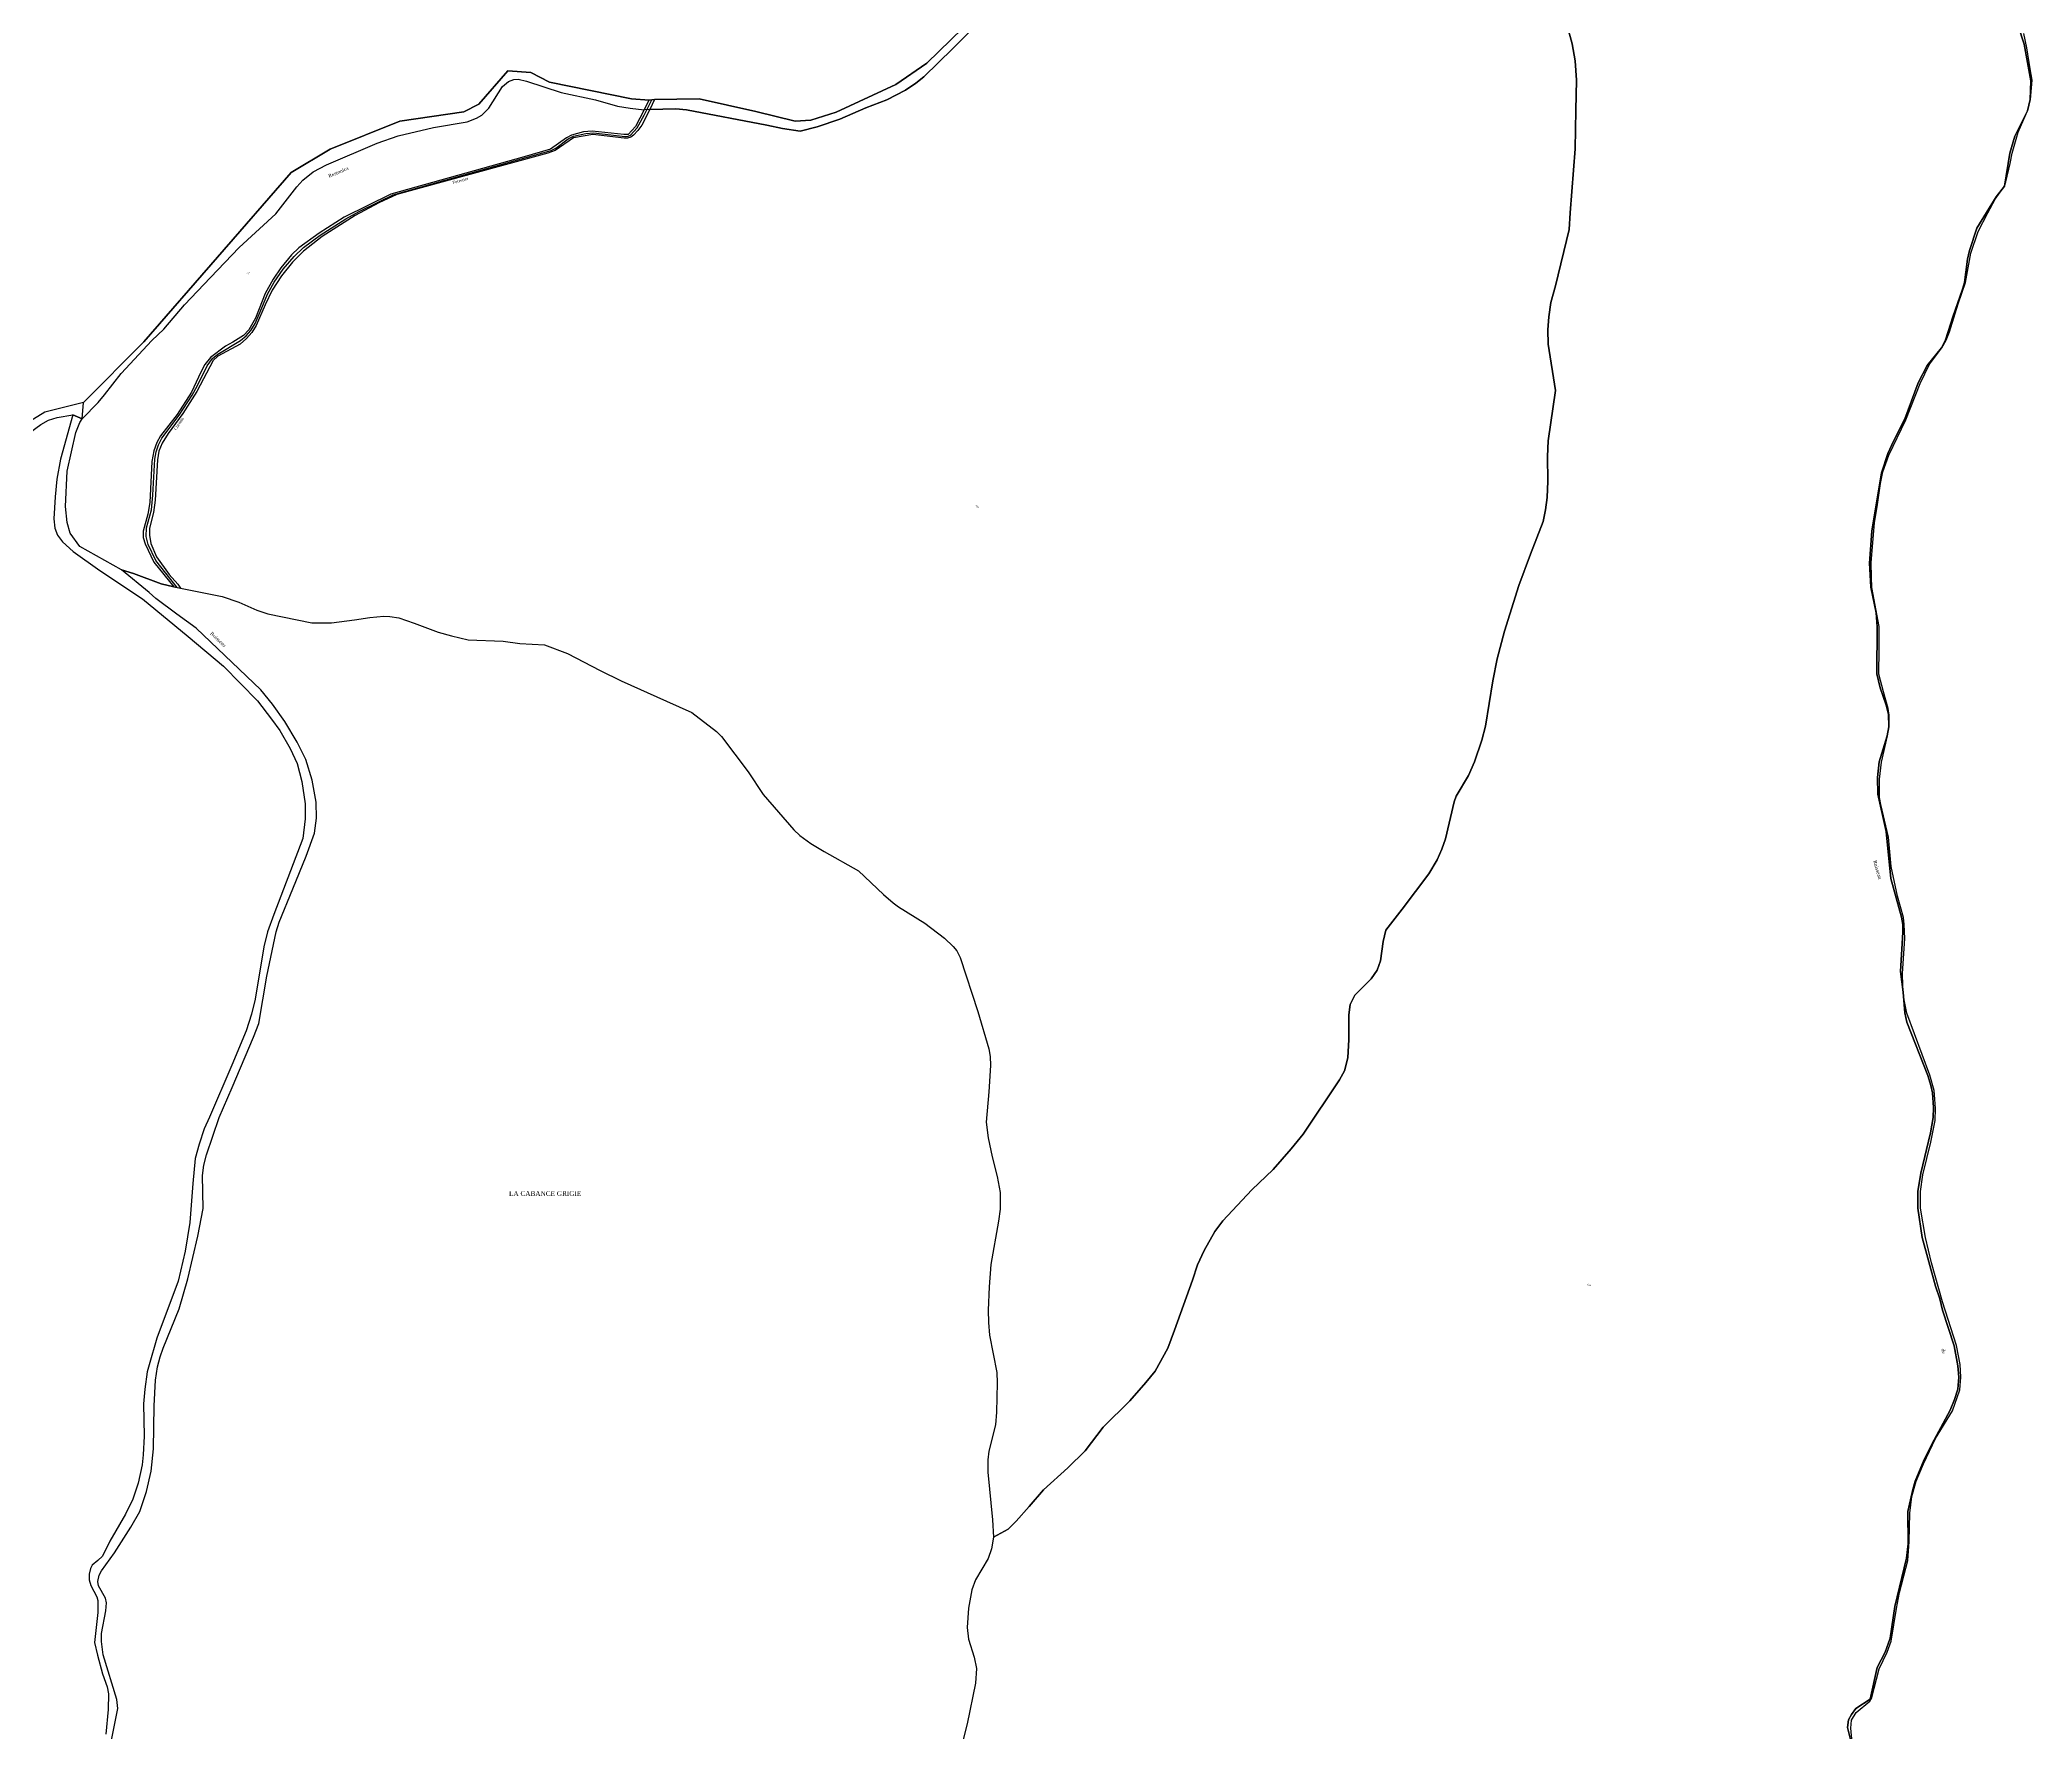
# Model space of a CAD drawing. Extents: x 1197506 to 1206978, y 6141540 to 6151741.
# Drawn here: x 1202084 to 1203767, y 6147242 to 6148672 of the extents above; entities that cross this region are included whole.
import ezdxf

# ---------------------------------------------------------------- set-up
doc = ezdxf.new("R2010")
doc.units = 0
doc.linetypes.add('CONTINU', pattern=[0])
for name, color, linetype in [('1LIEUDIT', 7, 'CONTINU'), ('1PARCELLE', 7, 'CONTINU'), ('1SECTION', 7, 'CONTINU'), ('1SUBDSECT', 7, 'CONTINU'), ('1TRONFLUV', 7, 'CONTINU'), ('1ZONCOMM', 7, 'CONTINU'), ('3LIEUDITTEX', 7, 'CONTINU'), ('3PARCELLETEX', 7, 'CONTINU'), ('3PONT', 7, 'CONTINU'), ('3TRONFLUVTEX', 7, 'CONTINU'), ('3ZONCOMMTEX', 7, 'CONTINU')]:
    doc.layers.add(name, color=color, linetype=linetype)
doc.styles.get("Standard").update_dxf_attribs({"font": 'Times New Roman'})

msp = doc.modelspace()

# ---------------------------------------------------------------- linework, layer by layer
at = {"layer": '1LIEUDIT'}
for points in [[(1202143.85, 6147229.98), (1202150.19, 6147262.43), (1202149.37, 6147270.01), (1202137.98, 6147307.66), (1202136.44, 6147319.05), (1202136.44, 6147325.61), (1202140.21, 6147344.94), (1202140.7, 6147351.58), (1202139.93, 6147355.49), (1202133.92, 6147365.85), (1202133.41, 6147369.72), (1202134.52, 6147374.81), (1202136.38, 6147378.63), (1202147.55, 6147393.74), (1202161.14, 6147415.44), (1202168.71, 6147428.78), (1202174.37, 6147445.5), (1202178.52, 6147462.93), (1202180.45, 6147481.72), (1202180.88, 6147518.12), (1202182.12, 6147539.71), (1202183.85, 6147550.9), (1202186.04, 6147559.47), (1202188.65, 6147566.61), (1202201.93, 6147600.06), (1202209.28, 6147625.21), (1202217.73, 6147661.43), (1202222.2, 6147684.81), (1202221.85, 6147712.72), (1202222.76, 6147721.45), (1202225.05, 6147730), (1202235.72, 6147761.46), (1202246.78, 6147786.81), (1202264.96, 6147829.41), (1202269.27, 6147841.1), (1202276.22, 6147880.88), (1202284.01, 6147918.57), (1202286.43, 6147926.62), (1202297.94, 6147954.67), (1202309.42, 6147982.28), (1202316.23, 6148001.86), (1202318.07, 6148014.57), (1202317.67, 6148028), (1202314.33, 6148046.7), (1202308.91, 6148064.03), (1202301.76, 6148078.73), (1202291.44, 6148096.16), (1202281, 6148110.84), (1202270.9, 6148122.93), (1202240.53, 6148151.78), (1202216.28, 6148174.86), (1202199.96, 6148186.85), (1202182.41, 6148199.9), (1202176.67, 6148205), (1202153.24, 6148224.15), (1202118.17, 6148243.95), (1202110.11, 6148255.13), (1202107.4, 6148264.32), (1202106.02, 6148277.69), (1202107.58, 6148307.65), (1202114.76, 6148340.23), (1202118.05, 6148348.65), (1202120.22, 6148351.87), (1202121.15, 6148365.65), (1202172.2, 6148416.99), (1202296.66, 6148560.02), (1202329.73, 6148579.66), (1202388.32, 6148603.32), (1202442.6, 6148611.06), (1202455.15, 6148617.76), (1202479.51, 6148645.87), (1202498.94, 6148644.32), (1202514.94, 6148636.18), (1202584.02, 6148622.1), (1202599, 6148621.02), (1202603.62, 6148621.71), (1202641.26, 6148622.25), (1202689.2, 6148611.56), (1202722.2, 6148603.3), (1202735.53, 6148604.15), (1202757.09, 6148610.77), (1202807.42, 6148634.27), (1202833.55, 6148652.35), (1202914.54, 6148731.55)], [(1203363.7, 6148723.21), (1203378.57, 6148668.51), (1203380.99, 6148654.3), (1203382.36, 6148637.79), (1203381.73, 6148612.46), (1203381.21, 6148579.82), (1203376.94, 6148525.81), (1203376.19, 6148511.73), (1203364.63, 6148464.17), (1203360.56, 6148450.05), (1203358.75, 6148437.93), (1203357.92, 6148427.08), (1203358.46, 6148414.88), (1203364.53, 6148375.71), (1203358.31, 6148333.2), (1203357.78, 6148319.9), (1203357.91, 6148299.16), (1203357.42, 6148285.27), (1203356.09, 6148274.81), (1203353.96, 6148265.15), (1203343.3, 6148237.39), (1203333.51, 6148211.16), (1203321.41, 6148172.58), (1203315.27, 6148149.11), (1203311.68, 6148130.58), (1203305.45, 6148092.29), (1203302.37, 6148080.3), (1203296.07, 6148062.19), (1203290.94, 6148050.57), (1203280.73, 6148033.04), (1203278.83, 6148028.24), (1203271.51, 6147997.12), (1203268.6, 6147988.36), (1203264.65, 6147979.29), (1203257.6, 6147967.33), (1203235.1, 6147937.49), (1203221.27, 6147919.76), (1203218.93, 6147910.34), (1203216.73, 6147893.93), (1203213.78, 6147886.16), (1203208.96, 6147878.78), (1203194.89, 6147864.86), (1203191.22, 6147857.18), (1203189.87, 6147848.28), (1203190.06, 6147827.62), (1203189.01, 6147812.03), (1203186.19, 6147800.92), (1203182.13, 6147793.44), (1203151.3, 6147747.62), (1203141.27, 6147735), (1203126, 6147717.63), (1203107.97, 6147700.39), (1203083.5, 6147674.39), (1203076.67, 6147665.21), (1203067.71, 6147649.15), (1203062.06, 6147637.23), (1203057.84, 6147624.07), (1203042.79, 6147581.86), (1203037.03, 6147566.67), (1203026.3, 6147547.36), (1203018.54, 6147537.74), (1203005.06, 6147522.36), (1202982.53, 6147500.02), (1202967.19, 6147479.93), (1202952.6, 6147465.75), (1202932.17, 6147447.07), (1202919.88, 6147432.9), (1202909.12, 6147420.52), (1202902.18, 6147413.69), (1202889.82, 6147406.95), (1202888.12, 6147397.15), (1202885.3, 6147389.11), (1202874.56, 6147371.11), (1202871.51, 6147362.6), (1202868.72, 6147347.18), (1202867.53, 6147330.88), (1202868.64, 6147320.92), (1202873.43, 6147305.77), (1202875.38, 6147295.97), (1202874.77, 6147283.68), (1202867.54, 6147249.49), (1202858.28, 6147212.71)], [(1203363.7, 6148723.21), (1203378.57, 6148668.51), (1203380.99, 6148654.3), (1203382.36, 6148637.79), (1203381.73, 6148612.46), (1203381.21, 6148579.82), (1203376.94, 6148525.81), (1203376.19, 6148511.73), (1203364.63, 6148464.17), (1203360.56, 6148450.05), (1203358.75, 6148437.93), (1203357.92, 6148427.08), (1203358.46, 6148414.88), (1203364.53, 6148375.71), (1203358.31, 6148333.2), (1203357.78, 6148319.9), (1203357.91, 6148299.16), (1203357.42, 6148285.27), (1203356.09, 6148274.81), (1203353.96, 6148265.15), (1203343.3, 6148237.39), (1203333.51, 6148211.16), (1203321.41, 6148172.58), (1203315.27, 6148149.11), (1203311.68, 6148130.58), (1203305.45, 6148092.29), (1203302.37, 6148080.3), (1203296.07, 6148062.19), (1203290.94, 6148050.57), (1203280.73, 6148033.04), (1203278.83, 6148028.24), (1203271.51, 6147997.12), (1203268.6, 6147988.36), (1203264.65, 6147979.29), (1203257.6, 6147967.33), (1203235.1, 6147937.49), (1203221.27, 6147919.76), (1203218.93, 6147910.34), (1203216.73, 6147893.93), (1203213.78, 6147886.16), (1203208.96, 6147878.78), (1203194.89, 6147864.86), (1203191.22, 6147857.18), (1203189.87, 6147848.28), (1203190.06, 6147827.62), (1203189.01, 6147812.03), (1203186.19, 6147800.92), (1203182.13, 6147793.44), (1203151.3, 6147747.62), (1203141.27, 6147735), (1203126, 6147717.63), (1203107.97, 6147700.39), (1203083.5, 6147674.39), (1203076.67, 6147665.21), (1203067.71, 6147649.15), (1203062.06, 6147637.23), (1203057.84, 6147624.07), (1203042.79, 6147581.86), (1203037.03, 6147566.67), (1203026.3, 6147547.36), (1203018.54, 6147537.74), (1203005.06, 6147522.36), (1202982.53, 6147500.02), (1202967.19, 6147479.93), (1202952.6, 6147465.75), (1202932.17, 6147447.07), (1202919.88, 6147432.9), (1202909.12, 6147420.52), (1202902.18, 6147413.69), (1202889.82, 6147406.95), (1202888.12, 6147397.15), (1202885.3, 6147389.11), (1202874.56, 6147371.11), (1202871.51, 6147362.6), (1202868.72, 6147347.18), (1202867.53, 6147330.88), (1202868.64, 6147320.92), (1202873.43, 6147305.77), (1202875.38, 6147295.97), (1202874.77, 6147283.68), (1202867.54, 6147249.49), (1202858.28, 6147212.71)], [(1203615.13, 6147233.61), (1203613.92, 6147245.56), (1203614.54, 6147252.55), (1203618.57, 6147258.97), (1203629.92, 6147268.62), (1203631.42, 6147270.72), (1203638, 6147295.89), (1203644.52, 6147309.87), (1203647.91, 6147319.21), (1203652.41, 6147346.75), (1203655.07, 6147360.25), (1203662.04, 6147387.41), (1203663.31, 6147403.52), (1203663.7, 6147427.25), (1203665.61, 6147441.33), (1203669.22, 6147454.37), (1203675.26, 6147469.04), (1203685.47, 6147490.41), (1203699.92, 6147513.81), (1203705.97, 6147531.4), (1203706.73, 6147542.16), (1203706.25, 6147553.04), (1203703.11, 6147569.03), (1203691.38, 6147605.82), (1203682.01, 6147638.92), (1203676.89, 6147660.2), (1203672.7, 6147685.02), (1203672.83, 6147699.02), (1203674.75, 6147713.22), (1203681.56, 6147740.7), (1203685.1, 6147759.04), (1203685.56, 6147769.25), (1203685.03, 6147776.97), (1203684.31, 6147784.27), (1203680.73, 6147797.39), (1203661.37, 6147849.75), (1203658.61, 6147862.42), (1203657.97, 6147872.83), (1203657.64, 6147883.3), (1203659.58, 6147912.91), (1203659.09, 6147924.76), (1203658.41, 6147930.48), (1203653.23, 6147948.64), (1203647.99, 6147973.65), (1203645.81, 6147998.5), (1203639.33, 6148025.89), (1203638.25, 6148031.86), (1203638.21, 6148047.49), (1203639.87, 6148061.7), (1203645.01, 6148083.94), (1203646.17, 6148091.52), (1203646.34, 6148101.37), (1203645.45, 6148107.03), (1203641.52, 6148121.16), (1203637.54, 6148136.22), (1203637.93, 6148157.22), (1203637.93, 6148176.4), (1203631.81, 6148209.41), (1203631.51, 6148218.15), (1203631.19, 6148230.36), (1203633.89, 6148263.94), (1203636.41, 6148279.59), (1203639.12, 6148297.27), (1203640.96, 6148307.04), (1203646.1, 6148321.07), (1203660.3, 6148350.9), (1203672.4, 6148381.78), (1203680.41, 6148397.89), (1203690.81, 6148411.71), (1203694.48, 6148418.18), (1203697.18, 6148425.38), (1203704.48, 6148448.88), (1203710.77, 6148467.1), (1203715.21, 6148491.75), (1203721.44, 6148510.07), (1203729.61, 6148525.94), (1203735.91, 6148537.32), (1203743.62, 6148548.31), (1203744.9, 6148552.03), (1203748.4, 6148567.41), (1203750.09, 6148576.38), (1203755.18, 6148593.9), (1203763.17, 6148611.91), (1203765.62, 6148621.71), (1203767.1, 6148637.86), (1203765.45, 6148647.6), (1203762.55, 6148665.22), (1203759.94, 6148677.25)], [(1202143.85, 6147229.98), (1202150.19, 6147262.43), (1202149.37, 6147270.01), (1202137.98, 6147307.66), (1202136.44, 6147319.05), (1202136.44, 6147325.61), (1202140.21, 6147344.94), (1202140.7, 6147351.58), (1202139.93, 6147355.49), (1202133.92, 6147365.85), (1202133.41, 6147369.72), (1202134.52, 6147374.81), (1202136.38, 6147378.63), (1202147.55, 6147393.74), (1202161.14, 6147415.44), (1202168.71, 6147428.78), (1202174.37, 6147445.5), (1202178.52, 6147462.93), (1202180.45, 6147481.72), (1202180.88, 6147518.12), (1202182.12, 6147539.71), (1202183.85, 6147550.9), (1202186.04, 6147559.47), (1202188.65, 6147566.61), (1202201.93, 6147600.06), (1202209.28, 6147625.21), (1202217.73, 6147661.43), (1202222.2, 6147684.81), (1202221.85, 6147712.72), (1202222.76, 6147721.45), (1202225.05, 6147730), (1202235.72, 6147761.46), (1202246.78, 6147786.81), (1202264.96, 6147829.41), (1202269.27, 6147841.1), (1202276.22, 6147880.88), (1202284.01, 6147918.57), (1202286.43, 6147926.62), (1202297.94, 6147954.67), (1202309.42, 6147982.28), (1202316.23, 6148001.86), (1202318.07, 6148014.57), (1202317.67, 6148028), (1202314.33, 6148046.7), (1202308.91, 6148064.03), (1202301.76, 6148078.73), (1202291.44, 6148096.16), (1202281, 6148110.84), (1202270.9, 6148122.93), (1202240.53, 6148151.78), (1202216.28, 6148174.86), (1202199.96, 6148186.85), (1202182.41, 6148199.9), (1202176.67, 6148205), (1202153.24, 6148224.15), (1202118.17, 6148243.95), (1202110.11, 6148255.13), (1202107.4, 6148264.32), (1202106.02, 6148277.69), (1202107.58, 6148307.65), (1202114.76, 6148340.23), (1202118.05, 6148348.65), (1202120.22, 6148351.87), (1202121.15, 6148365.65), (1202088.65, 6148357.46), (1202069.59, 6148345.58)]]:
    msp.add_lwpolyline(points, dxfattribs=at)
at = {"layer": '1PARCELLE'}
for points in [[(1202881.59, 6148690.92), (1202855.51, 6148664.65), (1202830.88, 6148640.82), (1202824.17, 6148635.45), (1202815.47, 6148629.49), (1202799.85, 6148621.31), (1202782.02, 6148614.66), (1202760.02, 6148605.11), (1202740.85, 6148598.39), (1202726.5, 6148594.82), (1202711.58, 6148597.09), (1202698.39, 6148599.9), (1202630.6, 6148612.73), (1202621.59, 6148613.63), (1202599.51, 6148613.02), (1202592.76, 6148600.05), (1202589.54, 6148595.51), (1202585.76, 6148591.53), (1202583.62, 6148589.87), (1202580.85, 6148589.01), (1202577.88, 6148588.96), (1202551.53, 6148592.16), (1202535.24, 6148589.3), (1202519.5, 6148578.42), (1202513.57, 6148576.24), (1202444.42, 6148557.38), (1202385.83, 6148541.25), (1202370.72, 6148534.16), (1202350.8, 6148523.56), (1202322.81, 6148505.74), (1202307.17, 6148493.6), (1202297.7, 6148484.24), (1202288.52, 6148472.61), (1202280.54, 6148460.42), (1202274.61, 6148448.1), (1202267.2, 6148430.69), (1202263.43, 6148424.63), (1202259.05, 6148419.78), (1202253.56, 6148414.87), (1202234.7, 6148404.64), (1202230.77, 6148401.06), (1202217.05, 6148374.98), (1202205.07, 6148356.24), (1202192.81, 6148339.32), (1202187.59, 6148331.32), (1202185.02, 6148324.6), (1202183.72, 6148317.1), (1202181.8, 6148283.18), (1202180.37, 6148272.61), (1202176.91, 6148259.51), (1202176.88, 6148253.53), (1202178.1, 6148246.63), (1202182.93, 6148235.2), (1202193.67, 6148220.25), (1202201.02, 6148212.08), (1202203.29, 6148208.81), (1202238.24, 6148201.62), (1202252.34, 6148196.93), (1202267.73, 6148190.22), (1202276.81, 6148187.05), (1202314.12, 6148179.38), (1202330.69, 6148179.51), (1202350.18, 6148181.89), (1202363.16, 6148183.95), (1202374.8, 6148185.08), (1202379.85, 6148184.91), (1202387.66, 6148183.62), (1202400.49, 6148179.28), (1202420.92, 6148171.67), (1202432.06, 6148168.47), (1202446.04, 6148165.03), (1202475.7, 6148164.02), (1202489.79, 6148162.14), (1202510.64, 6148160.79), (1202530.12, 6148153.47), (1202557.63, 6148139.3), (1202575.46, 6148130.42), (1202613.55, 6148113.44), (1202634.92, 6148103.61), (1202655.89, 6148087.63), (1202660.02, 6148083.43), (1202682.66, 6148053.54), (1202695.2, 6148034.48), (1202721.33, 6148004.64), (1202726.41, 6147999.84), (1202735.61, 6147993.02), (1202746.91, 6147986.22), (1202775.94, 6147970.03), (1202796.89, 6147949.9), (1202805.11, 6147943.07), (1202809.62, 6147939.59), (1202831.77, 6147925.67), (1202848.5, 6147912.95), (1202855.9, 6147906.18), (1202859, 6147902.35), (1202861.66, 6147896.75), (1202876.61, 6147851.26), (1202885.88, 6147819.71), (1202887.02, 6147812.99), (1202887.39, 6147805.4), (1202885.95, 6147783.27), (1202883.61, 6147757.52), (1202885.4, 6147744.33), (1202888.63, 6147728.3), (1202892.87, 6147711.86), (1202895.46, 6147698.28), (1202895.35, 6147684.05), (1202894.14, 6147673.87), (1202887.6, 6147637.33), (1202886.09, 6147618.56), (1202885.28, 6147598.84), (1202885.51, 6147588.39), (1202886.51, 6147577.84), (1202892.56, 6147546.3), (1202893, 6147537.43), (1202892.49, 6147512.62), (1202891.62, 6147502.08), (1202885.85, 6147479.79), (1202885.05, 6147472.36), (1202885.2, 6147462.09), (1202889.07, 6147421.77), (1202889.82, 6147406.95), (1202889.82, 6147406.95), (1202902.18, 6147413.69), (1202909.12, 6147420.52), (1202919.88, 6147432.9), (1202932.17, 6147447.07), (1202952.6, 6147465.75), (1202967.19, 6147479.93), (1202982.53, 6147500.02), (1203005.06, 6147522.36), (1203018.54, 6147537.74), (1203026.3, 6147547.36), (1203037.03, 6147566.67), (1203042.79, 6147581.86), (1203057.84, 6147624.07), (1203062.06, 6147637.23), (1203067.71, 6147649.15), (1203076.67, 6147665.21), (1203083.5, 6147674.39), (1203107.97, 6147700.39), (1203126, 6147717.63), (1203141.27, 6147735), (1203151.3, 6147747.62), (1203182.13, 6147793.44), (1203186.19, 6147800.92), (1203189.01, 6147812.03), (1203190.06, 6147827.62), (1203189.87, 6147848.28), (1203191.22, 6147857.18), (1203194.89, 6147864.86), (1203208.96, 6147878.78), (1203213.78, 6147886.16), (1203216.73, 6147893.93), (1203218.93, 6147910.34), (1203221.27, 6147919.76), (1203235.1, 6147937.49), (1203257.6, 6147967.33), (1203264.65, 6147979.29), (1203268.6, 6147988.36), (1203271.51, 6147997.12), (1203278.83, 6148028.24), (1203280.73, 6148033.04), (1203290.94, 6148050.57), (1203296.07, 6148062.19), (1203302.37, 6148080.3), (1203305.45, 6148092.29), (1203311.68, 6148130.58), (1203315.27, 6148149.11), (1203321.41, 6148172.58), (1203333.51, 6148211.16), (1203343.3, 6148237.39), (1203353.96, 6148265.15), (1203356.09, 6148274.81), (1203357.42, 6148285.27), (1203357.91, 6148299.16), (1203357.78, 6148319.9), (1203358.31, 6148333.2), (1203364.53, 6148375.71), (1203358.46, 6148414.88), (1203357.92, 6148427.08), (1203358.75, 6148437.93), (1203360.56, 6148450.05), (1203364.63, 6148464.17), (1203376.19, 6148511.73), (1203376.94, 6148525.81), (1203381.21, 6148579.82), (1203381.73, 6148612.46), (1203382.36, 6148637.79), (1203380.99, 6148654.3), (1203378.57, 6148668.51), (1203363.7, 6148723.21)], [(1203363.7, 6148723.21), (1203378.57, 6148668.51), (1203380.99, 6148654.3), (1203382.36, 6148637.79), (1203381.73, 6148612.46), (1203381.21, 6148579.82), (1203376.94, 6148525.81), (1203376.19, 6148511.73), (1203364.63, 6148464.17), (1203360.56, 6148450.05), (1203358.75, 6148437.93), (1203357.92, 6148427.08), (1203358.46, 6148414.88), (1203364.53, 6148375.71), (1203358.31, 6148333.2), (1203357.78, 6148319.9), (1203357.91, 6148299.16), (1203357.42, 6148285.27), (1203356.09, 6148274.81), (1203353.96, 6148265.15), (1203343.3, 6148237.39), (1203333.51, 6148211.16), (1203321.41, 6148172.58), (1203315.27, 6148149.11), (1203311.68, 6148130.58), (1203305.45, 6148092.29), (1203302.37, 6148080.3), (1203296.07, 6148062.19), (1203290.94, 6148050.57), (1203280.73, 6148033.04), (1203278.83, 6148028.24), (1203271.51, 6147997.12), (1203268.6, 6147988.36), (1203264.65, 6147979.29), (1203257.6, 6147967.33), (1203235.1, 6147937.49), (1203221.27, 6147919.76), (1203218.93, 6147910.34), (1203216.73, 6147893.93), (1203213.78, 6147886.16), (1203208.96, 6147878.78), (1203194.89, 6147864.86), (1203191.22, 6147857.18), (1203189.87, 6147848.28), (1203190.06, 6147827.62), (1203189.01, 6147812.03), (1203186.19, 6147800.92), (1203182.13, 6147793.44), (1203151.3, 6147747.62), (1203141.27, 6147735), (1203126, 6147717.63), (1203107.97, 6147700.39), (1203083.5, 6147674.39), (1203076.67, 6147665.21), (1203067.71, 6147649.15), (1203062.06, 6147637.23), (1203057.84, 6147624.07), (1203042.79, 6147581.86), (1203037.03, 6147566.67), (1203026.3, 6147547.36), (1203018.54, 6147537.74), (1203005.06, 6147522.36), (1202982.53, 6147500.02), (1202967.19, 6147479.93), (1202952.6, 6147465.75), (1202932.17, 6147447.07), (1202919.88, 6147432.9), (1202909.12, 6147420.52), (1202902.18, 6147413.69), (1202889.82, 6147406.95), (1202888.12, 6147397.15), (1202885.3, 6147389.11), (1202874.56, 6147371.11), (1202871.51, 6147362.6), (1202868.72, 6147347.18), (1202867.53, 6147330.88), (1202868.64, 6147320.92), (1202873.43, 6147305.77), (1202875.38, 6147295.97), (1202874.77, 6147283.68), (1202867.54, 6147249.49), (1202858.28, 6147212.71)], [(1203614.1, 6147233.79), (1203611.18, 6147246.33), (1203611.96, 6147252.82), (1203614.38, 6147257.19), (1203618.27, 6147262.35), (1203630.37, 6147270.18), (1203636.25, 6147296.93), (1203642.93, 6147309.9), (1203647.12, 6147321.66), (1203651.13, 6147348.55), (1203661, 6147389.19), (1203662.38, 6147401.5), (1203661.97, 6147428.83), (1203666.22, 6147447.32), (1203668.36, 6147454.5), (1203675.76, 6147472.62), (1203682.25, 6147485.56), (1203697.95, 6147514.4), (1203701.62, 6147523.38), (1203704.28, 6147532.02), (1203705.07, 6147542.15), (1203704.41, 6147551.84), (1203701.1, 6147568.83), (1203691.42, 6147598.91), (1203689.19, 6147608.34), (1203685.59, 6147619.1), (1203674.07, 6147660.08), (1203670.58, 6147684.87), (1203670.43, 6147699.06), (1203672.95, 6147714.47), (1203681.25, 6147748.64), (1203683.36, 6147761.62), (1203683.82, 6147770.17), (1203682.98, 6147782.3), (1203681.55, 6147788.66), (1203678.95, 6147796.96), (1203661.27, 6147842.2), (1203659.49, 6147849.89), (1203658.09, 6147867.35), (1203655.93, 6147884.99), (1203657.81, 6147918.25), (1203657.77, 6147924.59), (1203656.83, 6147930.81), (1203647.66, 6147963.36), (1203643.88, 6148003.18), (1203636.72, 6148034.69), (1203636.56, 6148048.91), (1203637.83, 6148062.01), (1203644.63, 6148083.88), (1203646.03, 6148091.53), (1203645.79, 6148102.31), (1203643.88, 6148110.04), (1203638.61, 6148124.61), (1203635.82, 6148136.52), (1203636.13, 6148176.04), (1203635.26, 6148188.05), (1203630.71, 6148209.62), (1203629.63, 6148229.9), (1203631.79, 6148256.83), (1203639.9, 6148306.34), (1203645.14, 6148322.54), (1203649.92, 6148332.9), (1203659.61, 6148351.87), (1203670.96, 6148382.33), (1203678.5, 6148396.95), (1203690.5, 6148411.91), (1203693.88, 6148418.54), (1203700.4, 6148438.78), (1203708.41, 6148461.37), (1203709.9, 6148466.97), (1203712.56, 6148486.62), (1203714.17, 6148493.97), (1203720.51, 6148512.99), (1203736.84, 6148539.3), (1203743.61, 6148548.51), (1203748.31, 6148576.39), (1203752.58, 6148590.48), (1203763.1, 6148612.04), (1203765.31, 6148621.63), (1203766.04, 6148637.34), (1203760.48, 6148668.4), (1203755.15, 6148683.8)], [(1202066.08, 6148332.93), (1202085.24, 6148347.14), (1202091.7, 6148350.62), (1202099.04, 6148352.84), (1202112.2, 6148355.15), (1202101.84, 6148317.7), (1202098.86, 6148300.78), (1202097.23, 6148285.9), (1202096.29, 6148267.45), (1202097.18, 6148259.56), (1202099.4, 6148253.57), (1202103.42, 6148247.83), (1202112.56, 6148239.86), (1202135.08, 6148223.72), (1202170.96, 6148199.68), (1202209.73, 6148167.84), (1202239.57, 6148142.98), (1202268.14, 6148113.59), (1202280.17, 6148098.17), (1202286.95, 6148088.39), (1202295.91, 6148073.25), (1202301.71, 6148060.61), (1202305.66, 6148045.52), (1202308.37, 6148026.53), (1202308.4, 6148013.78), (1202306.46, 6147997.42), (1202296.2, 6147969.93), (1202282.03, 6147933.11), (1202276.64, 6147918.4), (1202273.58, 6147905.73), (1202266.23, 6147861.62), (1202263.28, 6147848.9), (1202258.66, 6147834.74), (1202246.51, 6147805.74), (1202227.61, 6147762), (1202223.29, 6147752.14), (1202218.84, 6147738.94), (1202215.62, 6147726.91), (1202213.61, 6147705.7), (1202211.07, 6147672.91), (1202207.04, 6147648.77), (1202201.35, 6147623.33), (1202183.28, 6147575.3), (1202176.62, 6147552.61), (1202175.12, 6147546.6), (1202172.96, 6147532.13), (1202171.91, 6147519.68), (1202172.5, 6147492.45), (1202171.69, 6147476.57), (1202170.94, 6147468.13), (1202167.48, 6147452.8), (1202162.93, 6147439.03), (1202156.8, 6147426.44), (1202143.62, 6147403.78), (1202137.35, 6147391.13), (1202133.43, 6147387.47), (1202128.58, 6147383.4), (1202127.03, 6147380.69), (1202125.95, 6147375.76), (1202125.98, 6147370.99), (1202127.42, 6147366.13), (1202132.63, 6147356.77), (1202133.4, 6147353.51), (1202133.24, 6147343.44), (1202130.68, 6147318.04), (1202133.08, 6147307.34), (1202137.44, 6147291.58), (1202141.25, 6147280.54), (1202142.42, 6147274.64), (1202142.15, 6147261.58), (1202140.03, 6147240.63)], [(1202143.85, 6147229.98), (1202150.19, 6147262.43), (1202149.37, 6147270.01), (1202137.98, 6147307.66), (1202136.44, 6147319.05), (1202136.44, 6147325.61), (1202140.21, 6147344.94), (1202140.7, 6147351.58), (1202139.93, 6147355.49), (1202133.92, 6147365.85), (1202133.41, 6147369.72), (1202134.52, 6147374.81), (1202136.38, 6147378.63), (1202147.55, 6147393.74), (1202161.14, 6147415.44), (1202168.71, 6147428.78), (1202174.37, 6147445.5), (1202178.52, 6147462.93), (1202180.45, 6147481.72), (1202180.88, 6147518.12), (1202182.12, 6147539.71), (1202183.85, 6147550.9), (1202186.04, 6147559.47), (1202188.65, 6147566.61), (1202201.93, 6147600.06), (1202209.28, 6147625.21), (1202217.73, 6147661.43), (1202222.2, 6147684.81), (1202221.85, 6147712.72), (1202222.76, 6147721.45), (1202225.05, 6147730), (1202235.72, 6147761.46), (1202246.78, 6147786.81), (1202264.96, 6147829.41), (1202269.27, 6147841.1), (1202276.22, 6147880.88), (1202284.01, 6147918.57), (1202286.43, 6147926.62), (1202297.94, 6147954.67), (1202309.42, 6147982.28), (1202316.23, 6148001.86), (1202318.07, 6148014.57), (1202317.67, 6148028), (1202314.33, 6148046.7), (1202308.91, 6148064.03), (1202301.76, 6148078.73), (1202291.44, 6148096.16), (1202281, 6148110.84), (1202270.9, 6148122.93), (1202240.53, 6148151.78), (1202216.28, 6148174.86), (1202199.96, 6148186.85), (1202182.41, 6148199.9), (1202176.67, 6148205), (1202153.24, 6148224.15), (1202163.4, 6148221.04), (1202186.92, 6148212.39), (1202197.63, 6148209.84), (1202203.29, 6148208.81), (1202238.24, 6148201.62), (1202252.34, 6148196.93), (1202267.73, 6148190.22), (1202276.81, 6148187.05), (1202314.12, 6148179.38), (1202330.69, 6148179.51), (1202350.18, 6148181.89), (1202363.16, 6148183.95), (1202374.8, 6148185.08), (1202379.85, 6148184.91), (1202387.66, 6148183.62), (1202400.49, 6148179.28), (1202420.92, 6148171.67), (1202432.06, 6148168.47), (1202446.04, 6148165.03), (1202475.7, 6148164.02), (1202489.79, 6148162.14), (1202510.64, 6148160.79), (1202530.12, 6148153.47), (1202557.63, 6148139.3), (1202575.46, 6148130.42), (1202613.55, 6148113.44), (1202634.92, 6148103.61), (1202655.89, 6148087.63), (1202660.02, 6148083.43), (1202682.66, 6148053.54), (1202695.2, 6148034.48), (1202721.33, 6148004.64), (1202726.41, 6147999.84), (1202735.61, 6147993.02), (1202746.91, 6147986.22), (1202775.94, 6147970.03), (1202796.89, 6147949.9), (1202805.11, 6147943.07), (1202809.62, 6147939.59), (1202831.77, 6147925.67), (1202848.5, 6147912.95), (1202855.9, 6147906.18), (1202859, 6147902.35), (1202861.66, 6147896.75), (1202876.61, 6147851.26), (1202885.88, 6147819.71), (1202887.02, 6147812.99), (1202887.39, 6147805.4), (1202885.95, 6147783.27), (1202883.61, 6147757.52), (1202885.4, 6147744.33), (1202888.63, 6147728.3), (1202892.87, 6147711.86), (1202895.46, 6147698.28), (1202895.35, 6147684.05), (1202894.14, 6147673.87), (1202887.6, 6147637.33), (1202886.09, 6147618.56), (1202885.28, 6147598.84), (1202885.51, 6147588.39), (1202886.51, 6147577.84), (1202892.56, 6147546.3), (1202893, 6147537.43), (1202892.49, 6147512.62), (1202891.62, 6147502.08), (1202885.85, 6147479.79), (1202885.05, 6147472.36), (1202885.2, 6147462.09), (1202889.07, 6147421.77), (1202889.82, 6147406.95), (1202888.12, 6147397.15), (1202885.3, 6147389.11), (1202874.56, 6147371.11), (1202871.51, 6147362.6), (1202868.72, 6147347.18), (1202867.53, 6147330.88), (1202868.64, 6147320.92), (1202873.43, 6147305.77), (1202875.38, 6147295.97), (1202874.77, 6147283.68), (1202867.54, 6147249.49), (1202858.28, 6147212.71)]]:
    msp.add_lwpolyline(points, dxfattribs=at)
msp.add_lwpolyline([(1202197.63, 6148209.84), (1202186.92, 6148212.39), (1202163.4, 6148221.04), (1202153.24, 6148224.15), (1202118.17, 6148243.95), (1202110.11, 6148255.13), (1202107.4, 6148264.32), (1202106.02, 6148277.69), (1202107.58, 6148307.65), (1202114.76, 6148340.23), (1202118.05, 6148348.65), (1202120.22, 6148351.87), (1202133.68, 6148365.51), (1202138.94, 6148372.08), (1202153.02, 6148390.22), (1202178.94, 6148417.95), (1202189.22, 6148427.67), (1202206.47, 6148448.16), (1202228.63, 6148471.12), (1202252.61, 6148496.47), (1202283.79, 6148525.08), (1202301.49, 6148547.91), (1202306.41, 6148553.42), (1202315.28, 6148560.62), (1202326.57, 6148566.5), (1202369.16, 6148584.84), (1202387, 6148590.91), (1202416.9, 6148597.92), (1202445.21, 6148602.78), (1202453.29, 6148605.74), (1202457.7, 6148608.44), (1202463.65, 6148614.28), (1202475.13, 6148632.5), (1202480.3, 6148636.81), (1202484.83, 6148638.61), (1202488.31, 6148638.87), (1202495.42, 6148637.11), (1202524.56, 6148627.52), (1202553.67, 6148621.44), (1202572.33, 6148616.08), (1202582.89, 6148614.16), (1202594.88, 6148612.95), (1202587.42, 6148598.74), (1202581.24, 6148592.01), (1202577.58, 6148591.91), (1202550.92, 6148594.81), (1202543.64, 6148594.42), (1202533.29, 6148591.59), (1202529.31, 6148589.32), (1202515.69, 6148579.69), (1202493.44, 6148573.28), (1202380.86, 6148541.49), (1202341.39, 6148522.29), (1202320.38, 6148508.75), (1202303.03, 6148496.31), (1202297.07, 6148490.35), (1202287.85, 6148479.48), (1202281.45, 6148469.95), (1202274.69, 6148457.81), (1202266.56, 6148437), (1202260.81, 6148427.14), (1202256.26, 6148422.28), (1202247.46, 6148416.69), (1202241.29, 6148413.33), (1202228.44, 6148403.61), (1202223.67, 6148397.64), (1202220.3, 6148391.19), (1202212.59, 6148374.45), (1202200.39, 6148355.39), (1202186.22, 6148337.49), (1202183.2, 6148331.86), (1202180.57, 6148324.76), (1202178.98, 6148315.81), (1202177.35, 6148281.02), (1202175.69, 6148271.25), (1202171.68, 6148256.92), (1202171.6, 6148251.51), (1202173.25, 6148246.22), (1202180.68, 6148230.72), (1202197.63, 6148209.84)], close=True, dxfattribs=at)
at = {"layer": '1SECTION'}
msp.add_lwpolyline([(1202914.54, 6148731.55), (1202833.55, 6148652.35), (1202807.42, 6148634.27), (1202757.09, 6148610.77), (1202735.53, 6148604.15), (1202722.2, 6148603.3), (1202689.2, 6148611.56), (1202641.26, 6148622.25), (1202603.62, 6148621.71), (1202599, 6148621.02), (1202584.02, 6148622.1), (1202514.94, 6148636.18), (1202498.94, 6148644.32), (1202479.51, 6148645.87), (1202455.15, 6148617.76), (1202442.6, 6148611.06), (1202388.32, 6148603.32), (1202329.73, 6148579.66), (1202296.66, 6148560.02), (1202172.2, 6148416.99), (1202121.15, 6148365.65), (1202088.65, 6148357.46), (1202069.59, 6148345.58)], dxfattribs=at)
at = {"layer": '1SUBDSECT'}
for points in [[(1202914.54, 6148731.55), (1202833.55, 6148652.35), (1202807.42, 6148634.27), (1202757.09, 6148610.77), (1202735.53, 6148604.15), (1202722.2, 6148603.3), (1202689.2, 6148611.56), (1202641.26, 6148622.25), (1202603.62, 6148621.71), (1202599, 6148621.02), (1202584.02, 6148622.1), (1202514.94, 6148636.18), (1202498.94, 6148644.32), (1202479.51, 6148645.87), (1202455.15, 6148617.76), (1202442.6, 6148611.06), (1202388.32, 6148603.32), (1202329.73, 6148579.66), (1202296.66, 6148560.02), (1202172.2, 6148416.99), (1202121.15, 6148365.65), (1202088.65, 6148357.46), (1202069.59, 6148345.58)], [(1203615.13, 6147233.61), (1203613.92, 6147245.56), (1203614.54, 6147252.55), (1203618.57, 6147258.97), (1203629.92, 6147268.62), (1203631.42, 6147270.72), (1203638, 6147295.89), (1203644.52, 6147309.87), (1203647.91, 6147319.21), (1203652.41, 6147346.75), (1203655.07, 6147360.25), (1203662.04, 6147387.41), (1203663.31, 6147403.52), (1203663.7, 6147427.25), (1203665.61, 6147441.33), (1203669.22, 6147454.37), (1203675.26, 6147469.04), (1203685.47, 6147490.41), (1203699.92, 6147513.81), (1203705.97, 6147531.4), (1203706.73, 6147542.16), (1203706.25, 6147553.04), (1203703.11, 6147569.03), (1203691.38, 6147605.82), (1203682.01, 6147638.92), (1203676.89, 6147660.2), (1203672.7, 6147685.02), (1203672.83, 6147699.02), (1203674.75, 6147713.22), (1203681.56, 6147740.7), (1203685.1, 6147759.04), (1203685.56, 6147769.25), (1203685.03, 6147776.97), (1203684.31, 6147784.27), (1203680.73, 6147797.39), (1203661.37, 6147849.75), (1203658.61, 6147862.42), (1203657.97, 6147872.83), (1203657.64, 6147883.3), (1203659.58, 6147912.91), (1203659.09, 6147924.76), (1203658.41, 6147930.48), (1203653.23, 6147948.64), (1203647.99, 6147973.65), (1203645.81, 6147998.5), (1203639.33, 6148025.89), (1203638.25, 6148031.86), (1203638.21, 6148047.49), (1203639.87, 6148061.7), (1203645.01, 6148083.94), (1203646.17, 6148091.52), (1203646.34, 6148101.37), (1203645.45, 6148107.03), (1203641.52, 6148121.16), (1203637.54, 6148136.22), (1203637.93, 6148157.22), (1203637.93, 6148176.4), (1203631.81, 6148209.41), (1203631.51, 6148218.15), (1203631.19, 6148230.36), (1203633.89, 6148263.94), (1203636.41, 6148279.59), (1203639.12, 6148297.27), (1203640.96, 6148307.04), (1203646.1, 6148321.07), (1203660.3, 6148350.9), (1203672.4, 6148381.78), (1203680.41, 6148397.89), (1203690.81, 6148411.71), (1203694.48, 6148418.18), (1203697.18, 6148425.38), (1203704.48, 6148448.88), (1203710.77, 6148467.1), (1203715.21, 6148491.75), (1203721.44, 6148510.07), (1203729.61, 6148525.94), (1203735.91, 6148537.32), (1203743.62, 6148548.31), (1203744.9, 6148552.03), (1203748.4, 6148567.41), (1203750.09, 6148576.38), (1203755.18, 6148593.9), (1203763.17, 6148611.91), (1203765.62, 6148621.71), (1203767.1, 6148637.86), (1203765.45, 6148647.6), (1203762.55, 6148665.22), (1203759.94, 6148677.25)]]:
    msp.add_lwpolyline(points, dxfattribs=at)
at = {"layer": '1TRONFLUV'}
for points in [[(1202914.54, 6148731.55), (1202833.55, 6148652.35), (1202807.42, 6148634.27), (1202757.09, 6148610.77), (1202735.53, 6148604.15), (1202722.2, 6148603.3), (1202689.2, 6148611.56), (1202641.26, 6148622.25), (1202603.62, 6148621.71), (1202599.51, 6148613.02), (1202599.51, 6148613.02), (1202621.59, 6148613.63), (1202630.6, 6148612.73), (1202698.39, 6148599.9), (1202711.58, 6148597.09), (1202726.5, 6148594.82), (1202740.85, 6148598.39), (1202760.02, 6148605.11), (1202782.02, 6148614.66), (1202799.85, 6148621.31), (1202815.47, 6148629.49), (1202824.17, 6148635.45), (1202830.88, 6148640.82), (1202855.51, 6148664.65), (1202881.59, 6148690.92)], [(1203755.15, 6148683.8), (1203760.48, 6148668.4), (1203766.04, 6148637.34), (1203765.31, 6148621.63), (1203763.1, 6148612.04), (1203752.58, 6148590.48), (1203748.31, 6148576.39), (1203743.61, 6148548.51), (1203736.84, 6148539.3), (1203720.51, 6148512.99), (1203714.17, 6148493.97), (1203712.56, 6148486.62), (1203709.9, 6148466.97), (1203708.41, 6148461.37), (1203700.4, 6148438.78), (1203693.88, 6148418.54), (1203690.5, 6148411.91), (1203678.5, 6148396.95), (1203670.96, 6148382.33), (1203659.61, 6148351.87), (1203649.92, 6148332.9), (1203645.14, 6148322.54), (1203639.9, 6148306.34), (1203631.79, 6148256.83), (1203629.63, 6148229.9), (1203630.71, 6148209.62), (1203635.26, 6148188.05), (1203636.13, 6148176.04), (1203635.82, 6148136.52), (1203638.61, 6148124.61), (1203643.88, 6148110.04), (1203645.79, 6148102.31), (1203646.03, 6148091.53), (1203644.63, 6148083.88), (1203637.83, 6148062.01), (1203636.56, 6148048.91), (1203636.72, 6148034.69), (1203643.88, 6148003.18), (1203647.66, 6147963.36), (1203656.83, 6147930.81), (1203657.77, 6147924.59), (1203657.81, 6147918.25), (1203655.93, 6147884.99), (1203658.09, 6147867.35), (1203659.49, 6147849.89), (1203661.27, 6147842.2), (1203678.95, 6147796.96), (1203681.55, 6147788.66), (1203682.98, 6147782.3), (1203683.82, 6147770.17), (1203683.36, 6147761.62), (1203681.25, 6147748.64), (1203672.95, 6147714.47), (1203670.43, 6147699.06), (1203670.58, 6147684.87), (1203674.07, 6147660.08), (1203685.59, 6147619.1), (1203689.19, 6147608.34), (1203691.42, 6147598.91), (1203701.1, 6147568.83), (1203704.41, 6147551.84), (1203705.07, 6147542.15), (1203704.28, 6147532.02), (1203701.62, 6147523.38), (1203697.95, 6147514.4), (1203682.25, 6147485.56), (1203675.76, 6147472.62), (1203668.36, 6147454.5), (1203666.22, 6147447.32), (1203661.97, 6147428.83), (1203662.38, 6147401.5), (1203661, 6147389.19), (1203651.13, 6147348.55), (1203647.12, 6147321.66), (1203642.93, 6147309.9), (1203636.25, 6147296.93), (1203630.37, 6147270.18), (1203618.27, 6147262.35), (1203614.38, 6147257.19), (1203611.96, 6147252.82), (1203611.18, 6147246.33), (1203614.1, 6147233.79)], [(1203615.13, 6147233.61), (1203613.92, 6147245.56), (1203614.54, 6147252.55), (1203618.57, 6147258.97), (1203629.92, 6147268.62), (1203631.42, 6147270.72), (1203638, 6147295.89), (1203644.52, 6147309.87), (1203647.91, 6147319.21), (1203652.41, 6147346.75), (1203655.07, 6147360.25), (1203662.04, 6147387.41), (1203663.31, 6147403.52), (1203663.7, 6147427.25), (1203665.61, 6147441.33), (1203669.22, 6147454.37), (1203675.26, 6147469.04), (1203685.47, 6147490.41), (1203699.92, 6147513.81), (1203705.97, 6147531.4), (1203706.73, 6147542.16), (1203706.25, 6147553.04), (1203703.11, 6147569.03), (1203691.38, 6147605.82), (1203682.01, 6147638.92), (1203676.89, 6147660.2), (1203672.7, 6147685.02), (1203672.83, 6147699.02), (1203674.75, 6147713.22), (1203681.56, 6147740.7), (1203685.1, 6147759.04), (1203685.56, 6147769.25), (1203685.03, 6147776.97), (1203684.31, 6147784.27), (1203680.73, 6147797.39), (1203661.37, 6147849.75), (1203658.61, 6147862.42), (1203657.97, 6147872.83), (1203657.64, 6147883.3), (1203659.58, 6147912.91), (1203659.09, 6147924.76), (1203658.41, 6147930.48), (1203653.23, 6147948.64), (1203647.99, 6147973.65), (1203645.81, 6147998.5), (1203639.33, 6148025.89), (1203638.25, 6148031.86), (1203638.21, 6148047.49), (1203639.87, 6148061.7), (1203645.01, 6148083.94), (1203646.17, 6148091.52), (1203646.34, 6148101.37), (1203645.45, 6148107.03), (1203641.52, 6148121.16), (1203637.54, 6148136.22), (1203637.93, 6148157.22), (1203637.93, 6148176.4), (1203631.81, 6148209.41), (1203631.51, 6148218.15), (1203631.19, 6148230.36), (1203633.89, 6148263.94), (1203636.41, 6148279.59), (1203639.12, 6148297.27), (1203640.96, 6148307.04), (1203646.1, 6148321.07), (1203660.3, 6148350.9), (1203672.4, 6148381.78), (1203680.41, 6148397.89), (1203690.81, 6148411.71), (1203694.48, 6148418.18), (1203697.18, 6148425.38), (1203704.48, 6148448.88), (1203710.77, 6148467.1), (1203715.21, 6148491.75), (1203721.44, 6148510.07), (1203729.61, 6148525.94), (1203735.91, 6148537.32), (1203743.62, 6148548.31), (1203744.9, 6148552.03), (1203748.4, 6148567.41), (1203750.09, 6148576.38), (1203755.18, 6148593.9), (1203763.17, 6148611.91), (1203765.62, 6148621.71), (1203767.1, 6148637.86), (1203765.45, 6148647.6), (1203762.55, 6148665.22), (1203759.94, 6148677.25)], [(1202066.08, 6148332.93), (1202085.24, 6148347.14), (1202091.7, 6148350.62), (1202099.04, 6148352.84), (1202112.2, 6148355.15), (1202120.22, 6148351.87), (1202120.22, 6148351.87), (1202133.68, 6148365.51), (1202138.94, 6148372.08), (1202153.02, 6148390.22), (1202178.94, 6148417.95), (1202189.22, 6148427.67), (1202206.47, 6148448.16), (1202228.63, 6148471.12), (1202252.61, 6148496.47), (1202283.79, 6148525.08), (1202301.49, 6148547.91), (1202306.41, 6148553.42), (1202315.28, 6148560.62), (1202326.57, 6148566.5), (1202369.16, 6148584.84), (1202387, 6148590.91), (1202416.9, 6148597.92), (1202445.21, 6148602.78), (1202453.29, 6148605.74), (1202457.7, 6148608.44), (1202463.65, 6148614.28), (1202475.13, 6148632.5), (1202480.3, 6148636.81), (1202484.83, 6148638.61), (1202488.31, 6148638.87), (1202495.42, 6148637.11), (1202524.56, 6148627.52), (1202553.67, 6148621.44), (1202572.33, 6148616.08), (1202582.89, 6148614.16), (1202594.88, 6148612.95), (1202599, 6148621.02), (1202584.02, 6148622.1), (1202514.94, 6148636.18), (1202498.94, 6148644.32), (1202479.51, 6148645.87), (1202455.15, 6148617.76), (1202442.6, 6148611.06), (1202388.32, 6148603.32), (1202329.73, 6148579.66), (1202296.66, 6148560.02), (1202172.2, 6148416.99), (1202121.15, 6148365.65), (1202088.65, 6148357.46), (1202069.59, 6148345.58)], [(1202143.85, 6147229.98), (1202150.19, 6147262.43), (1202149.37, 6147270.01), (1202137.98, 6147307.66), (1202136.44, 6147319.05), (1202136.44, 6147325.61), (1202140.21, 6147344.94), (1202140.7, 6147351.58), (1202139.93, 6147355.49), (1202133.92, 6147365.85), (1202133.41, 6147369.72), (1202134.52, 6147374.81), (1202136.38, 6147378.63), (1202147.55, 6147393.74), (1202161.14, 6147415.44), (1202168.71, 6147428.78), (1202174.37, 6147445.5), (1202178.52, 6147462.93), (1202180.45, 6147481.72), (1202180.88, 6147518.12), (1202182.12, 6147539.71), (1202183.85, 6147550.9), (1202186.04, 6147559.47), (1202188.65, 6147566.61), (1202201.93, 6147600.06), (1202209.28, 6147625.21), (1202217.73, 6147661.43), (1202222.2, 6147684.81), (1202221.85, 6147712.72), (1202222.76, 6147721.45), (1202225.05, 6147730), (1202235.72, 6147761.46), (1202246.78, 6147786.81), (1202264.96, 6147829.41), (1202269.27, 6147841.1), (1202276.22, 6147880.88), (1202284.01, 6147918.57), (1202286.43, 6147926.62), (1202297.94, 6147954.67), (1202309.42, 6147982.28), (1202316.23, 6148001.86), (1202318.07, 6148014.57), (1202317.67, 6148028), (1202314.33, 6148046.7), (1202308.91, 6148064.03), (1202301.76, 6148078.73), (1202291.44, 6148096.16), (1202281, 6148110.84), (1202270.9, 6148122.93), (1202240.53, 6148151.78), (1202216.28, 6148174.86), (1202199.96, 6148186.85), (1202182.41, 6148199.9), (1202176.67, 6148205), (1202153.24, 6148224.15), (1202118.17, 6148243.95), (1202110.11, 6148255.13), (1202107.4, 6148264.32), (1202106.02, 6148277.69), (1202107.58, 6148307.65), (1202114.76, 6148340.23), (1202118.05, 6148348.65), (1202120.22, 6148351.87), (1202112.2, 6148355.15), (1202101.84, 6148317.7), (1202098.86, 6148300.78), (1202097.23, 6148285.9), (1202096.29, 6148267.45), (1202097.18, 6148259.56), (1202099.4, 6148253.57), (1202103.42, 6148247.83), (1202112.56, 6148239.86), (1202135.08, 6148223.72), (1202170.96, 6148199.68), (1202209.73, 6148167.84), (1202239.57, 6148142.98), (1202268.14, 6148113.59), (1202280.17, 6148098.17), (1202286.95, 6148088.39), (1202295.91, 6148073.25), (1202301.71, 6148060.61), (1202305.66, 6148045.52), (1202308.37, 6148026.53), (1202308.4, 6148013.78), (1202306.46, 6147997.42), (1202296.2, 6147969.93), (1202282.03, 6147933.11), (1202276.64, 6147918.4), (1202273.58, 6147905.73), (1202266.23, 6147861.62), (1202263.28, 6147848.9), (1202258.66, 6147834.74), (1202246.51, 6147805.74), (1202227.61, 6147762), (1202223.29, 6147752.14), (1202218.84, 6147738.94), (1202215.62, 6147726.91), (1202213.61, 6147705.7), (1202211.07, 6147672.91), (1202207.04, 6147648.77), (1202201.35, 6147623.33), (1202183.28, 6147575.3), (1202176.62, 6147552.61), (1202175.12, 6147546.6), (1202172.96, 6147532.13), (1202171.91, 6147519.68), (1202172.5, 6147492.45), (1202171.69, 6147476.57), (1202170.94, 6147468.13), (1202167.48, 6147452.8), (1202162.93, 6147439.03), (1202156.8, 6147426.44), (1202143.62, 6147403.78), (1202137.35, 6147391.13), (1202133.43, 6147387.47), (1202128.58, 6147383.4), (1202127.03, 6147380.69), (1202125.95, 6147375.76), (1202125.98, 6147370.99), (1202127.42, 6147366.13), (1202132.63, 6147356.77), (1202133.4, 6147353.51), (1202133.24, 6147343.44), (1202130.68, 6147318.04), (1202133.08, 6147307.34), (1202137.44, 6147291.58), (1202141.25, 6147280.54), (1202142.42, 6147274.64), (1202142.15, 6147261.58), (1202140.03, 6147240.63)]]:
    msp.add_lwpolyline(points, dxfattribs=at)
at = {"layer": '1ZONCOMM'}
msp.add_lwpolyline([(1202200.46, 6148209.33), (1202182.37, 6148232.13), (1202175.99, 6148245.73), (1202174.14, 6148252.37), (1202174.54, 6148259.64), (1202178.63, 6148274.88), (1202179.91, 6148287.42), (1202181.45, 6148317.78), (1202182.76, 6148323.98), (1202184.72, 6148329.8), (1202187.53, 6148335.41), (1202201.96, 6148354.79), (1202213.05, 6148371.77), (1202217.52, 6148380.07), (1202225.65, 6148396.57), (1202230.32, 6148402.89), (1202234.74, 6148406.38), (1202253.83, 6148417.89), (1202258.56, 6148421.83), (1202262.45, 6148426.38), (1202266.14, 6148432.4), (1202270.4, 6148442.17), (1202276.6, 6148457.13), (1202282.36, 6148467.31), (1202289.96, 6148478.13), (1202299.17, 6148489.08), (1202306.94, 6148496.55), (1202321.21, 6148506.96), (1202342.89, 6148520.91), (1202354.16, 6148527.1), (1202371.12, 6148535.54), (1202382.84, 6148541.19), (1202426.61, 6148553.46), (1202516.16, 6148578.39), (1202520.22, 6148580.56), (1202530.68, 6148588.29), (1202535.14, 6148590.71), (1202545.65, 6148592.97), (1202551.98, 6148593.33), (1202578.88, 6148590.42), (1202581.32, 6148590.58), (1202583.14, 6148591.44), (1202588.99, 6148597.69), (1202594.85, 6148608.35), (1202601.41, 6148621.38)], dxfattribs=at)
msp.add_lwpolyline([(1202200.46, 6148209.33), (1202182.37, 6148232.13), (1202175.99, 6148245.73), (1202174.14, 6148252.37), (1202174.54, 6148259.64), (1202178.63, 6148274.88), (1202179.91, 6148287.42), (1202181.45, 6148317.78), (1202182.76, 6148323.98), (1202184.72, 6148329.8), (1202187.53, 6148335.41), (1202201.96, 6148354.79), (1202213.05, 6148371.77), (1202217.52, 6148380.07), (1202225.65, 6148396.57), (1202230.32, 6148402.89), (1202234.74, 6148406.38), (1202253.83, 6148417.89), (1202258.56, 6148421.83), (1202262.45, 6148426.38), (1202266.14, 6148432.4), (1202270.4, 6148442.17), (1202276.6, 6148457.13), (1202282.36, 6148467.31), (1202289.96, 6148478.13), (1202299.17, 6148489.08), (1202306.94, 6148496.55), (1202321.21, 6148506.96), (1202342.89, 6148520.91), (1202354.16, 6148527.1), (1202371.12, 6148535.54), (1202382.84, 6148541.19), (1202426.61, 6148553.46), (1202516.16, 6148578.39), (1202520.22, 6148580.56), (1202530.68, 6148588.29), (1202535.14, 6148590.71), (1202545.65, 6148592.97), (1202551.98, 6148593.33), (1202578.88, 6148590.42), (1202581.32, 6148590.58), (1202583.14, 6148591.44), (1202588.99, 6148597.69), (1202594.85, 6148608.35), (1202601.41, 6148621.38)], dxfattribs=at)
at = {"layer": '3PONT'}
msp.add_lwpolyline([(1202599.51, 6148613.02), (1202594.88, 6148612.95), (1202599, 6148621.02), (1202603.62, 6148621.71), (1202599.51, 6148613.02)], close=True, dxfattribs=at)

# ---------------------------------------------------------------- texts
at = {"layer": '3LIEUDITTEX'}
msp.add_text('LA CABANCE GRIGIE', height=4, dxfattribs=at).set_placement((1202480.64, 6147695.33))
at = {"layer": '3PARCELLETEX'}
for s, p in [('77', (1202258.57, 6148473.99)), ('76', (1202874.57, 6148276.52)), ('65', (1203391.6, 6147619.33))]:
    msp.add_text(s, height=2, dxfattribs=at).set_placement(p)
at = {"layer": '3TRONFLUVTEX'}
for s, rotation, p in [('Restonica', 23.3, (1202328.8, 6148555.37)), ('Ruisseau', 316.8, (1202227.9, 6148170.14)), ('Ruisseau', 285.9, (1203632.77, 6147978.45)), ('de', 281.2, (1203690.31, 6147566.1))]:
    msp.add_text(s, height=3, rotation=rotation, dxfattribs=at).set_placement(p)
at = {"layer": '3ZONCOMMTEX'}
for s, rotation, p in [('Forestier', 15.6, (1202433.33, 6148550.13)), ('Forestier', 15.6, (1202433.33, 6148550.13)), ('Chemin', 56.9, (1202199.53, 6148341.92)), ('Chemin', 56.9, (1202199.53, 6148341.92))]:
    msp.add_text(s, height=2.5, rotation=rotation, dxfattribs=at).set_placement(p)

doc.saveas('drawing.dxf')
